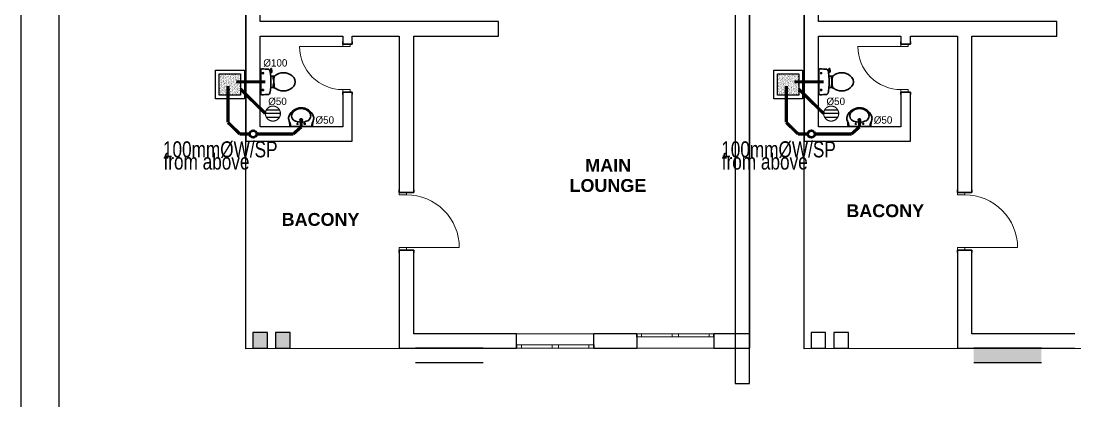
# Model space of a CAD drawing. Header units: inches. Extents: x 23 to 2032867, y 13 to 664695.
# Drawn here: x 192589 to 208988, y 483974 to 489889 of the extents above; entities that cross this region are included whole.
import ezdxf

# ---------------------------------------------------------------- set-up
doc = ezdxf.new("R2010")
doc.units = ezdxf.units.IN
doc.header["$MEASUREMENT"] = 0
doc.linetypes.add('DASHED1', pattern=[1, 0.3, -0.4, 0.3])
doc.linetypes.add('Hidden Line', pattern=[391.222223, 282.222223, -109])
for name, color, linetype, lineweight in [('0Railings', 1, 'Continuous', 18), ('ARCHICAD Doors_Pen_No__27', 7, 'Continuous', 35), ('ARCHICAD Windows_Pen_No__27', 7, 'Continuous', 35), ('Building', 8, 'Continuous', 18), ('Structural - Bearing_Pen_No__27', 7, 'Continuous', 35), ('waste', 3, 'Continuous', 50)]:
    doc.layers.add(name, color=color, linetype=linetype, lineweight=lineweight)
for name, color, linetype in [('ABG-DI', 1, 'Continuous'), ('E-inst.', 3, 'Continuous'), ('GRFLCON', 8, 'Continuous'), ('LIAB', 8, 'Continuous'), ('PLOTLYR', 8, 'Continuous'), ('PLOTYR', 15, 'Continuous')]:
    doc.layers.add(name, color=color, linetype=linetype)
for name, color, linetype, lineweight, true_color in [('Annotation - Text_Pen_No__86', 7, 'Continuous', 20, 0x5555ff), ('ARCHICAD Doors_Pen_No__23', 7, 'Continuous', 20, 0xff6600), ('ARCHICAD Doors_Pen_No__3', 7, 'Continuous', 18, 0xff6600), ('ARCHICAD Windows_Pen_No__23', 7, 'Continuous', 20, 0xff6600), ('ARCHICAD Windows_Pen_No__3', 7, 'Continuous', 18, 0xff6600), ('Structural - Bearing_Pen_No__160', 7, 'Continuous', 20, 0xb4a35c), ('Structural - Bearing_Pen_No__89', 7, 'Continuous', 20, 0x71cebe)]:
    doc.layers.add(name, color=color, linetype=linetype, lineweight=lineweight, true_color=true_color)
doc.styles.add('GENERATED_STYLE_2', font='arialbd.ttf')
doc.styles.add('SPIRITTXTSTYLE1', font='ORIG2')

# ---------------------------------------------------------------- blocks, each defined once
blk = doc.blocks.new('drainage')
at = {"layer": 'ABG-DI', "color": 6, "linetype": 'Continuous'}
for p, q in [((47349, -38849), (47583, -38849)), ((47362, -38794), (47570, -38794)), ((47366, -38910), (47566, -38910))]:
    blk.add_line(p, q, dxfattribs=at)
at = {"layer": 'ABG-DI', "color": 6, "linetype": 'Continuous', "const_width": 17.6}
for points in [[(47583, -38849, 1), (47349, -38849)], [(47583, -38849, -1), (47349, -38849)]]:
    blk.add_lwpolyline(points, format="xyb", dxfattribs=at)
blk = doc.blocks.new('ic')
at = {"layer": 'GRFLCON', "linetype": 'Continuous', "ltscale": 250}
h = blk.add_hatch(dxfattribs=at)
h.set_pattern_fill('AR-SAND', color=6, scale=15, angle=-90, style=0)
h.set_pattern_definition([(52.5, (972807.835, -258750.015), (28.9023565, -0.9449004), [0, -22.8, 0, -25.5, 0, -24.375]), (82.5, (972807.835, -258750.015), (42.332191, 26.54665), [0, -12.3, 0, -20.55, 0, -7.875]), (122.5, (972807.835, -258768.465), (0.084886, 46.712128), [0, -7.5, 0, -27, 0, -35.25]), (132.5, (972807.835, -258768.465), (13.165133, 45.091899), [0, -3.75, 0, -17.7, 0, -20.25])])
h.paths.add_polyline_path([(923721, -158585), (924053, -158585), (924053, -158917), (923721, -158917)])
at = {"layer": 'GRFLCON', "color": 6, "linetype": 'Continuous', "ltscale": 250}
for p, q in [((924053, -158585), (923721, -158585)), ((923721, -158585), (923721, -158917)), ((924053, -158917), (924053, -158585)), ((923721, -158917), (924053, -158917))]:
    blk.add_line(p, q, dxfattribs=at)
at = {"layer": 'PLOTLYR', "color": 6, "lineweight": 25}
for p, q in [((924112, -158526), (923662, -158526)), ((923662, -158526), (923662, -158976)), ((924112, -158976), (924112, -158526)), ((923662, -158976), (924112, -158976))]:
    blk.add_line(p, q, dxfattribs=at)

msp = doc.modelspace()

# ---------------------------------------------------------------- hatches: boundary and pattern name
at = {"layer": 'Structural - Bearing_Pen_No__160', "linetype": 'Continuous', "lineweight": 25}
for points in [[(196196.927, 485038.247), (196196.927, 484795.303), (196421.927, 484795.303), (196421.927, 485038.247)], [(196550.206, 485038.247), (196550.206, 484795.303), (196775.206, 484795.303), (196775.206, 485038.247)], [(207412.753, 484570.303), (208467.063, 484570.303), (208467.063, 484795.303), (207412.753, 484795.303)]]:
    msp.add_hatch(color=8, dxfattribs=at).paths.add_polyline_path(points)

# ---------------------------------------------------------------- linework, layer by layer
at = {"layer": 'ARCHICAD Doors_Pen_No__23', "color": 8, "linetype": 'Continuous'}
for p, q in [((197593.456, 489531.386), (197593.456, 489491.386)), ((197708.456, 489531.386), (197593.456, 489531.386)), ((197708.456, 489491.386), (197708.456, 489531.386)), ((206280.473, 489531.386), (206280.473, 489491.386)), ((206395.473, 489531.386), (206280.473, 489531.386)), ((206395.473, 489491.386), (206395.473, 489531.386)), ((197593.456, 489491.386), (197708.456, 489491.386)), ((206280.473, 489491.386), (206395.473, 489491.386)), ((197708.456, 488821.386), (197593.456, 488821.386)), ((197593.456, 488821.386), (197593.456, 488781.386)), ((197593.456, 488781.386), (197708.456, 488781.386)), ((197708.456, 488781.386), (197708.456, 488821.386)), ((206395.473, 488821.386), (206280.473, 488821.386)), ((206280.473, 488821.386), (206280.473, 488781.386)), ((206280.473, 488781.386), (206395.473, 488781.386)), ((206395.473, 488781.386), (206395.473, 488821.386)), ((198473.813, 487221.691), (198473.813, 487181.691)), ((198588.813, 487221.691), (198473.813, 487221.691)), ((198588.813, 487181.691), (198588.813, 487221.691)), ((207160.831, 487221.691), (207160.831, 487181.691)), ((207275.831, 487221.691), (207160.831, 487221.691)), ((207275.831, 487181.691), (207275.831, 487221.691)), ((198473.813, 487181.691), (198588.813, 487181.691)), ((207160.831, 487181.691), (207275.831, 487181.691)), ((198588.813, 486361.691), (198473.813, 486361.691)), ((198473.813, 486361.691), (198473.813, 486321.691)), ((198473.813, 486321.691), (198588.813, 486321.691)), ((198588.813, 486321.691), (198588.813, 486361.691)), ((207275.831, 486361.691), (207160.831, 486361.691)), ((207160.831, 486361.691), (207160.831, 486321.691)), ((207160.831, 486321.691), (207275.831, 486321.691)), ((207275.831, 486321.691), (207275.831, 486361.691))]:
    msp.add_line(p, q, dxfattribs=at)
at = {"layer": 'ARCHICAD Doors_Pen_No__27', "color": 8, "linetype": 'Continuous'}
for p, q in [((197593.456, 489531.386), (197593.456, 489568.386)), ((197593.456, 489531.386), (197708.456, 489531.386)), ((197708.456, 489531.386), (197743.456, 489531.386)), ((197743.456, 489531.386), (197743.456, 489568.386)), ((206280.473, 489531.386), (206280.473, 489568.386)), ((206280.473, 489531.386), (206395.473, 489531.386)), ((206395.473, 489531.386), (206430.473, 489531.386)), ((206430.473, 489531.386), (206430.473, 489568.386)), ((197593.456, 488781.386), (197708.456, 488781.386)), ((197593.456, 488781.386), (197593.456, 488744.386)), ((197708.456, 488781.386), (197743.456, 488781.386)), ((197743.456, 488781.386), (197743.456, 488744.386)), ((206280.473, 488781.386), (206395.473, 488781.386)), ((206280.473, 488781.386), (206280.473, 488744.386)), ((206395.473, 488781.386), (206430.473, 488781.386)), ((206430.473, 488781.386), (206430.473, 488744.386)), ((198473.813, 487221.691), (198473.813, 487258.691)), ((198473.813, 487221.691), (198588.813, 487221.691)), ((198588.813, 487221.691), (198698.813, 487221.691)), ((198698.813, 487221.691), (198698.813, 487258.691)), ((207160.831, 487221.691), (207160.831, 487258.691)), ((207160.831, 487221.691), (207275.831, 487221.691)), ((207275.831, 487221.691), (207385.831, 487221.691)), ((207385.831, 487221.691), (207385.831, 487258.691)), ((198473.813, 486321.691), (198588.813, 486321.691)), ((198473.813, 486321.691), (198473.813, 486284.691)), ((198588.813, 486321.691), (198698.813, 486321.691)), ((198698.813, 486321.691), (198698.813, 486284.691)), ((207160.831, 486321.691), (207275.831, 486321.691)), ((207160.831, 486321.691), (207160.831, 486284.691)), ((207275.831, 486321.691), (207385.831, 486321.691)), ((207385.831, 486321.691), (207385.831, 486284.691))]:
    msp.add_line(p, q, dxfattribs=at)
at = {"layer": 'ARCHICAD Doors_Pen_No__3', "color": 8, "linetype": 'Continuous'}
for p, q in [((197593.456, 489491.386), (196923.456, 489491.386)), ((206280.473, 489491.386), (205610.473, 489491.386)), ((198588.813, 486361.691), (199408.813, 486361.691)), ((207275.831, 486361.691), (208095.831, 486361.691))]:
    msp.add_line(p, q, dxfattribs=at)
for centre, major_axis, start_param, end_param in [((197593.456, 489491.386), (473.762, 473.762), 2.35619449, 3.926990817), ((206280.473, 489491.386), (473.762, 473.762), 2.35619449, 3.926990817), ((198588.813, 486361.691), (-579.828, 579.828), 3.926990817, 5.497787144), ((207275.831, 486361.691), (-579.828, 579.828), 3.926990817, 5.497787144)]:
    msp.add_ellipse(centre, major_axis=major_axis, ratio=1, start_param=start_param, end_param=end_param, dxfattribs=at)
at = {"layer": 'ARCHICAD Windows_Pen_No__23', "color": 8, "linetype": 'Continuous'}
for p, q in [((202170.776, 485020.303), (202245.776, 485020.303)), ((202245.776, 484970.303), (202170.776, 484970.303)), ((202245.776, 485020.303), (202245.776, 484970.303)), ((202720.776, 484970.303), (202720.776, 485020.303)), ((202720.776, 485020.303), (202770.776, 485020.303)), ((202770.776, 484970.303), (202720.776, 484970.303)), ((202770.776, 485020.303), (202820.776, 485020.303)), ((202820.776, 484970.303), (202770.776, 484970.303)), ((202820.776, 485020.303), (202820.776, 484970.303)), ((203295.776, 484970.303), (203295.776, 485020.303)), ((203295.776, 485020.303), (203370.776, 485020.303)), ((203370.776, 484970.303), (203295.776, 484970.303)), ((200300.804, 484845.303), (200375.804, 484845.303)), ((200375.804, 484795.303), (200300.804, 484795.303)), ((200375.804, 484845.303), (200375.804, 484795.303)), ((200850.804, 484795.303), (200850.804, 484845.303)), ((200850.804, 484845.303), (200900.804, 484845.303)), ((200900.804, 484795.303), (200850.804, 484795.303)), ((200900.804, 484845.303), (200950.804, 484845.303)), ((200950.804, 484795.303), (200900.804, 484795.303)), ((200950.804, 484845.303), (200950.804, 484795.303)), ((201425.804, 484795.303), (201425.804, 484845.303)), ((201425.804, 484845.303), (201500.804, 484845.303)), ((201500.804, 484795.303), (201425.804, 484795.303))]:
    msp.add_line(p, q, dxfattribs=at)
at = {"layer": 'ARCHICAD Windows_Pen_No__27', "color": 8, "linetype": 'Continuous'}
for p, q in [((202170.776, 485020.303), (202170.776, 484970.303)), ((203370.776, 485020.303), (203370.776, 484970.303)), ((200300.804, 484795.303), (200300.804, 484845.303)), ((201500.804, 484795.303), (201500.804, 484845.303))]:
    msp.add_line(p, q, dxfattribs=at)
at = {"layer": 'ARCHICAD Windows_Pen_No__3', "color": 8, "linetype": 'Continuous'}
for p, q in [((201500.804, 485020.303), (200300.804, 485020.303)), ((202170.776, 485020.303), (203370.776, 485020.303)), ((202245.776, 485020.303), (202720.776, 485020.303)), ((202720.776, 484970.303), (202245.776, 484970.303)), ((202820.776, 485020.303), (203295.776, 485020.303)), ((203295.776, 484970.303), (202820.776, 484970.303)), ((201500.804, 484795.303), (200300.804, 484795.303)), ((200375.804, 484845.303), (200850.804, 484845.303)), ((200850.804, 484795.303), (200375.804, 484795.303)), ((200950.804, 484845.303), (201425.804, 484845.303)), ((201425.804, 484795.303), (200950.804, 484795.303)), ((202170.776, 484795.303), (203370.776, 484795.303))]:
    msp.add_line(p, q, dxfattribs=at)
at = {"layer": 'Building', "linetype": 'Continuous', "lineweight": 30, "ltscale": 1000}
for p, q in [((196317.564, 489135.578), (196317.564, 488748.798)), ((196471.036, 489106.39), (196463.072, 489104.713)), ((196466.897, 489081.315), (196478.177, 489084.533)), ((196475.314, 489083.717), (196470.145, 489106.202)), ((196497.088, 489028.591), (196473.304, 489028.591)), ((196477.161, 489114.994), (196473.472, 489144.099)), ((196476.28, 489148.339), (196481.166, 489149.716)), ((196486.076, 489146.54), (196492.098, 489106.138)), ((196512.433, 489020.818), (196512.433, 488986.733)), ((196527.598, 489020.818), (196512.433, 489020.818)), ((205004.582, 489135.578), (205004.582, 488748.798)), ((205158.054, 489106.39), (205150.09, 489104.713)), ((205153.915, 489081.315), (205165.194, 489084.533)), ((205162.332, 489083.717), (205157.163, 489106.202)), ((205184.106, 489028.591), (205160.322, 489028.591)), ((205164.179, 489114.994), (205160.49, 489144.099)), ((205163.298, 489148.339), (205168.184, 489149.716)), ((205173.094, 489146.54), (205179.116, 489106.138)), ((205199.451, 489020.818), (205199.451, 488986.733)), ((205214.615, 489020.818), (205199.451, 489020.818)), ((196473.304, 488855.784), (196497.088, 488855.784)), ((196512.433, 488994.525), (196525.456, 488994.525)), ((196512.433, 488986.733), (196525.007, 488986.733)), ((196512.433, 488863.558), (196512.433, 488897.642)), ((196512.433, 488897.642), (196525.863, 488897.642)), ((196512.433, 488889.85), (196526.463, 488889.85)), ((196529.116, 488863.558), (196512.433, 488863.558)), ((196516.561, 488986.733), (196516.561, 488969.731)), ((196516.561, 488969.731), (196520.301, 488969.731)), ((196516.561, 488897.642), (196516.561, 488914.644)), ((196516.561, 488914.644), (196520.301, 488914.644)), ((196520.301, 488914.644), (196520.301, 488969.731)), ((205160.322, 488855.784), (205184.106, 488855.784)), ((205199.451, 488994.525), (205212.474, 488994.525)), ((205199.451, 488986.733), (205212.025, 488986.733)), ((205199.451, 488863.558), (205199.451, 488897.642)), ((205199.451, 488897.642), (205212.881, 488897.642)), ((205199.451, 488889.85), (205213.481, 488889.85)), ((205216.134, 488863.558), (205199.451, 488863.558)), ((205203.579, 488986.733), (205203.579, 488969.731)), ((205203.579, 488969.731), (205207.318, 488969.731)), ((205203.579, 488897.642), (205203.579, 488914.644)), ((205203.579, 488914.644), (205207.318, 488914.644)), ((205207.318, 488914.644), (205207.318, 488969.731)), ((196771.896, 488246.702), (197123.669, 488246.702)), ((196771.896, 488246.702, -1683.122), (197123.669, 488246.702, -1683.122)), ((196782.01, 488246.702), (196780.135, 488269.05)), ((196782.01, 488246.702, -1683.122), (196780.135, 488269.05, -1683.122)), ((197113.555, 488246.702), (197115.431, 488269.05)), ((197113.555, 488246.702, -1683.122), (197115.431, 488269.05, -1683.122)), ((205458.914, 488246.702), (205810.687, 488246.702)), ((205458.914, 488246.702, -1683.122), (205810.687, 488246.702, -1683.122)), ((205469.028, 488246.702), (205467.153, 488269.05)), ((205469.028, 488246.702, -1683.122), (205467.153, 488269.05, -1683.122)), ((205800.573, 488246.702), (205802.448, 488269.05)), ((205800.573, 488246.702, -1683.122), (205802.448, 488269.05, -1683.122))]:
    msp.add_line(p, q, dxfattribs=at)
at = {"layer": 'Building', "linetype": 'Continuous', "lineweight": 30, "ltscale": 50}
for p, q in [((196368.501, 489076.993), (196336.758, 489076.993)), ((196352.629, 489092.865), (196352.629, 489061.122)), ((205055.519, 489076.993), (205023.775, 489076.993)), ((205039.647, 489092.865), (205039.647, 489061.122)), ((196368.638, 488815.174), (196336.62, 488815.174)), ((196352.629, 488831.183), (196352.629, 488799.165)), ((205055.656, 488815.174), (205023.638, 488815.174)), ((205039.647, 488831.183), (205039.647, 488799.165)), ((196947.783, 488320.32), (196947.783, 488374.52)), ((196947.783, 488320.32, -1683.122), (196947.783, 488374.52, -1683.122)), ((205634.801, 488320.32), (205634.801, 488374.52)), ((205634.801, 488320.32, -1683.122), (205634.801, 488374.52, -1683.122)), ((196974.131, 488347.584), (196921.434, 488347.584)), ((196974.131, 488347.584, -1683.122), (196921.434, 488347.584, -1683.122)), ((205661.149, 488347.584), (205608.452, 488347.584)), ((205661.149, 488347.584, -1683.122), (205608.452, 488347.584, -1683.122))]:
    msp.add_line(p, q, dxfattribs=at)
at = {"layer": 'Building', "linetype": 'Continuous', "ltscale": 200}
for p, q in [((196311.231, 488935.854), (196323.898, 488948.521)), ((196323.898, 488948.521), (196311.231, 488948.521)), ((196311.231, 488948.521), (196323.898, 488935.854)), ((196323.898, 488935.854), (196311.231, 488935.854)), ((204998.249, 488935.854), (205010.916, 488948.521)), ((205010.916, 488948.521), (204998.249, 488948.521)), ((204998.249, 488948.521), (205010.916, 488935.854)), ((205010.916, 488935.854), (204998.249, 488935.854))]:
    msp.add_line(p, q, dxfattribs=at)
at = {"layer": 'Building', "linetype": 'DASHED1', "lineweight": 30, "ltscale": 50}
for p, q in [((196873.988, 488290.387), (196909.369, 488290.387)), ((196873.988, 488290.387, -1683.122), (196909.369, 488290.387, -1683.122)), ((196891.679, 488273.345), (196891.679, 488308.269)), ((196891.679, 488273.345, -1683.122), (196891.679, 488308.269, -1683.122)), ((196930.093, 488285.975), (196965.473, 488285.975)), ((196930.093, 488285.975, -1683.122), (196965.473, 488285.975, -1683.122)), ((196947.783, 488268.933), (196947.783, 488303.857)), ((196947.783, 488268.933, -1683.122), (196947.783, 488303.857, -1683.122)), ((197021.577, 488290.387), (196986.197, 488290.387)), ((197021.577, 488290.387, -1683.122), (196986.197, 488290.387, -1683.122)), ((197003.887, 488273.345), (197003.887, 488308.269)), ((197003.887, 488273.345, -1683.122), (197003.887, 488308.269, -1683.122)), ((205561.006, 488290.387), (205596.387, 488290.387)), ((205561.006, 488290.387, -1683.122), (205596.387, 488290.387, -1683.122)), ((205578.697, 488273.345), (205578.697, 488308.269)), ((205578.697, 488273.345, -1683.122), (205578.697, 488308.269, -1683.122)), ((205617.11, 488285.975), (205652.491, 488285.975)), ((205617.11, 488285.975, -1683.122), (205652.491, 488285.975, -1683.122)), ((205634.801, 488268.933), (205634.801, 488303.857)), ((205634.801, 488268.933, -1683.122), (205634.801, 488303.857, -1683.122)), ((205708.595, 488290.387), (205673.214, 488290.387)), ((205708.595, 488290.387, -1683.122), (205673.214, 488290.387, -1683.122)), ((205690.905, 488273.345), (205690.905, 488308.269)), ((205690.905, 488273.345, -1683.122), (205690.905, 488308.269, -1683.122))]:
    msp.add_line(p, q, dxfattribs=at)
at = {"layer": 'Building', "linetype": 'Continuous', "lineweight": 30, "ltscale": 200}
for p, q in [((196952.343, 488242.142), (196943.223, 488251.263)), ((196943.223, 488251.263), (196943.223, 488242.142)), ((196943.223, 488242.142), (196952.343, 488251.263)), ((196952.343, 488242.142, -1683.122), (196943.223, 488251.263, -1683.122)), ((196943.223, 488251.263, -1683.122), (196943.223, 488242.142, -1683.122)), ((196943.223, 488242.142, -1683.122), (196952.343, 488251.263, -1683.122)), ((196952.343, 488251.263), (196952.343, 488242.142)), ((196952.343, 488251.263, -1683.122), (196952.343, 488242.142, -1683.122)), ((205639.361, 488242.142), (205630.241, 488251.263)), ((205630.241, 488251.263), (205630.241, 488242.142)), ((205630.241, 488242.142), (205639.361, 488251.263)), ((205639.361, 488242.142, -1683.122), (205630.241, 488251.263, -1683.122)), ((205630.241, 488251.263, -1683.122), (205630.241, 488242.142, -1683.122)), ((205630.241, 488242.142, -1683.122), (205639.361, 488251.263, -1683.122)), ((205639.361, 488251.263), (205639.361, 488242.142)), ((205639.361, 488251.263, -1683.122), (205639.361, 488242.142, -1683.122))]:
    msp.add_line(p, q, dxfattribs=at)
at = {"layer": 'Building', "linetype": 'Continuous', "lineweight": 30, "ltscale": 50}
for centre in [(196352.629, 489076.993), (205039.647, 489076.993), (196352.629, 488815.174), (205039.647, 488815.174)]:
    msp.add_circle(centre, 9.351, dxfattribs=at)
at = {"layer": 'Building', "linetype": 'Continuous', "lineweight": 30, "ltscale": 1000}
for centre, radius in [((196947.783, 488347.584), 18.608), ((196947.783, 488347.584, -1683.122), 18.608), ((196947.783, 488347.584), 10.99), ((196947.783, 488347.584, -1683.122), 10.99), ((205634.801, 488347.584), 18.608), ((205634.801, 488347.584, -1683.122), 18.608), ((205634.801, 488347.584), 10.99), ((205634.801, 488347.584, -1683.122), 10.99)]:
    msp.add_circle(centre, radius, dxfattribs=at)
at = {"layer": 'Building', "linetype": 'DASHED1', "lineweight": 30, "ltscale": 50}
for centre in [(196891.679, 488290.387), (196891.679, 488290.387, -1683.122), (196947.783, 488285.975), (196947.783, 488285.975, -1683.122), (197003.887, 488290.387), (197003.887, 488290.387, -1683.122), (205578.697, 488290.387), (205578.697, 488290.387, -1683.122), (205634.801, 488285.975), (205634.801, 488285.975, -1683.122), (205690.905, 488290.387), (205690.905, 488290.387, -1683.122)]:
    msp.add_circle(centre, 9.504, dxfattribs=at)
at = {"layer": 'Building', "linetype": 'Continuous', "lineweight": 30, "ltscale": 1000}
for centre, radius, start, end in [((196338.492, 489109.012), 33.819, 88.9808265, 128.2302081), ((196339.093, 488246.719), 896.106, 83.6508475, 90), ((196435.303, 489111.371), 26.118, 10.7270761, 83.6508475), ((195542.237, 488942.188), 935.068, 5.3019114, 10.7270761), ((196469.431, 489114.015), 7.792, 281.8886154, 7.22379), ((195544.177, 488942.368), 933.119, 354.6980974, 5.3019114), ((196477.337, 489144.589), 3.896, 105.7397884, 187.2238087), ((196472.831, 489103.266), 19.481, 285.9271971, 8.4778948), ((196482.223, 489145.966), 3.896, 8.4778948, 105.7397884), ((196497.088, 489129.157), 100.566, 270.0000019, 303.8429404), ((197245.472, 488949.111), 721.447, 174.3005444, 186.9358206), ((196543.099, 489019.211), 15.584, 127.7817379, 174.3005444), ((196748.379, 488754.392), 350.65, 121.0923054, 123.8429316), ((196672.939, 488879.488), 204.567, 39.1208282, 121.0923054), ((196750.033, 488942.188), 105.195, 320.8791806, 39.1208282), ((205025.51, 489109.012), 33.819, 88.9808265, 128.2302081), ((205026.111, 488246.719), 896.106, 83.6508475, 90), ((205122.321, 489111.371), 26.118, 10.7270761, 83.6508475), ((204229.255, 488942.188), 935.068, 5.3019114, 10.7270761), ((205156.449, 489114.015), 7.792, 281.8886154, 7.22379), ((204231.195, 488942.368), 933.119, 354.6980974, 5.3019114), ((205164.355, 489144.589), 3.896, 105.7397884, 187.2238087), ((205159.849, 489103.266), 19.481, 285.9271971, 8.4778948), ((205169.24, 489145.966), 3.896, 8.4778948, 105.7397884), ((205184.106, 489129.157), 100.566, 270.0000019, 303.8429404), ((205932.49, 488949.111), 721.447, 174.3005444, 186.9358206), ((205230.117, 489019.211), 15.584, 127.7817379, 174.3005444), ((205435.397, 488754.392), 350.65, 121.0923054, 123.8429316), ((205359.956, 488879.488), 204.567, 39.1208282, 121.0923054), ((205437.051, 488942.188), 105.195, 320.8791806, 39.1208282), ((195542.237, 488942.188), 935.068, 349.2903908, 354.6980974), ((196497.088, 488755.218), 100.566, 56.1570684, 90), ((196544.775, 488863.873), 15.584, 186.9358105, 232.5800181), ((196672.939, 489004.887), 204.567, 238.9077103, 320.8791806), ((204229.255, 488942.188), 935.068, 349.2903908, 354.6980974), ((205184.106, 488755.218), 100.566, 56.1570684, 90), ((205231.793, 488863.873), 15.584, 186.9358105, 232.5800181), ((205359.956, 489004.887), 204.567, 238.9077103, 320.8791806), ((196338.492, 488775.363), 33.819, 231.7697938, 271.0191617), ((196339.094, 489637.656), 896.106, 270.0000019, 276.330877), ((196434.986, 488773.347), 26.494, 276.330877, 349.2903908), ((196748.379, 489129.983), 350.65, 236.1570702, 238.9077103), ((205025.51, 488775.363), 33.819, 231.7697938, 271.0191617), ((205026.111, 489637.656), 896.106, 270.0000019, 276.330877), ((205122.003, 488773.347), 26.494, 276.330877, 349.2903908), ((205435.397, 489129.983), 350.65, 236.1570702, 238.9077103), ((196947.788, 488335.456), 203.147, 22.4424723, 158.1531127), ((196947.788, 488335.456, -1683.122), 203.147, 22.4424723, 158.1531127), ((196947.783, 488358.574), 168.347, 38.53754, 141.4625075), ((196947.783, 488358.574, -1683.122), 168.347, 38.53754, 141.4625075), ((205634.805, 488335.456), 203.147, 22.4424723, 158.1531127), ((205634.805, 488335.456, -1683.122), 203.147, 22.4424723, 158.1531127), ((205634.801, 488358.574), 168.347, 38.53754, 141.4625075), ((205634.801, 488358.574, -1683.122), 168.347, 38.53754, 141.4625075), ((196856.016, 488373.263), 103.901, 157.5093438, 189.5474663), ((196856.016, 488373.263, -1683.122), 103.901, 157.5093438, 189.5474663), ((196189.646, 488205.215), 583.726, 4.075602, 14.9730049), ((196189.646, 488205.215, -1683.122), 583.726, 4.075602, 14.9730049), ((196873.521, 488362.694), 124.156, 155.8931025, 156.0931451), ((196873.521, 488362.694, -1683.122), 124.156, 155.8931025, 156.0931451), ((196881.714, 488411.607), 83.628, 141.6817737, 253.2461383), ((196881.714, 488411.607, -1683.122), 83.628, 141.6817737, 253.2461383), ((197014.807, 488411.959), 82.661, 295.2174734, 38.537704), ((197014.807, 488411.959, -1683.122), 82.661, 295.2174734, 38.537704), ((197705.919, 488205.216), 583.726, 165.0270052, 175.9244355), ((197705.919, 488205.216, -1683.122), 583.726, 165.0270052, 175.9244355), ((197039.55, 488373.263), 103.901, 350.4525984, 22.4906661), ((197039.55, 488373.263, -1683.122), 103.901, 350.4525984, 22.4906661), ((205543.033, 488373.263), 103.901, 157.5093438, 189.5474663), ((205543.033, 488373.263, -1683.122), 103.901, 157.5093438, 189.5474663), ((204876.664, 488205.215), 583.726, 4.075602, 14.9730049), ((204876.664, 488205.215, -1683.122), 583.726, 4.075602, 14.9730049), ((205560.539, 488362.694), 124.156, 155.8931025, 156.0931451), ((205560.539, 488362.694, -1683.122), 124.156, 155.8931025, 156.0931451), ((205568.732, 488411.607), 83.628, 141.6817737, 253.2461383), ((205568.732, 488411.607, -1683.122), 83.628, 141.6817737, 253.2461383), ((205701.825, 488411.959), 82.661, 295.2174734, 38.537704), ((205701.825, 488411.959, -1683.122), 82.661, 295.2174734, 38.537704), ((206392.937, 488205.216), 583.726, 165.0270052, 175.9244355), ((206392.937, 488205.216, -1683.122), 583.726, 165.0270052, 175.9244355), ((205726.567, 488373.263), 103.901, 350.4525984, 22.4906661), ((205726.567, 488373.263, -1683.122), 103.901, 350.4525984, 22.4906661), ((196676.234, 488269.05), 103.901, 0.0000006, 30.0992783), ((196676.234, 488269.05, -1683.122), 103.901, 0.0000006, 30.0992783), ((196947.43, 488551.935), 238.006, 247.8276538, 295.5349405), ((196947.43, 488551.935, -1683.122), 238.006, 247.8276538, 295.5349405), ((197219.332, 488269.05), 103.901, 149.9007316, 180.0000094), ((197219.332, 488269.05, -1683.122), 103.901, 149.9007316, 180.0000094), ((205363.252, 488269.05), 103.901, 0.0000006, 30.0992783), ((205363.252, 488269.05, -1683.122), 103.901, 0.0000006, 30.0992783), ((205634.447, 488551.935), 238.006, 247.8276538, 295.5349405), ((205634.447, 488551.935, -1683.122), 238.006, 247.8276538, 295.5349405), ((205906.35, 488269.05), 103.901, 149.9007316, 180.0000094), ((205906.35, 488269.05, -1683.122), 103.901, 149.9007316, 180.0000094)]:
    msp.add_arc(centre, radius, start, end, dxfattribs=at)
at = {"layer": 'LIAB', "color": 7, "linetype": 'Continuous', "ltscale": 256.031999}
msp.add_line((193182.322, 474899.062), (193182.322, 500905.017), dxfattribs=at)
at = {"layer": 'PLOTYR', "color": 1, "linetype": 'Continuous', "ltscale": 250}
msp.add_line((192589.289, 474429.64), (192589.289, 501374.439), dxfattribs=at)
at = {"layer": 'Structural - Bearing_Pen_No__27', "color": 8, "linetype": 'Continuous', "lineweight": 25}
for p, q in [((204773.249, 490945.111), (204773.249, 488017.142)), ((204998.249, 489879.9), (204998.249, 490945.111)), ((196086.231, 490716.68), (196086.231, 489543.562)), ((196311.231, 489879.9), (196311.231, 490716.68)), ((203699.933, 490375.835), (203698.981, 484243.708)), ((203923.981, 484243.674), (203924.933, 490375.8)), ((200016.976, 489879.9), (196311.231, 489879.9)), ((200016.976, 489654.9), (200016.976, 489879.9)), ((208703.994, 489879.9), (204998.249, 489879.9)), ((208703.994, 489654.9), (208703.994, 489879.9)), ((196086.231, 489654.9), (196086.231, 488017.142)), ((196311.231, 489654.9), (197593.456, 489654.9)), ((196311.231, 488242.142), (196311.231, 489654.9)), ((196311.231, 489543.562), (196311.231, 489654.9)), ((197593.456, 489654.9), (197593.456, 489531.386)), ((197593.456, 489531.386), (197593.456, 489568.386)), ((197593.456, 489531.386), (197708.456, 489531.386)), ((197708.456, 489531.386), (197743.456, 489531.386)), ((197743.456, 489654.9), (198473.813, 489654.9)), ((197743.456, 489531.386), (197743.456, 489654.9)), ((197743.456, 489531.386), (197743.456, 489568.386)), ((198473.813, 489654.9), (198473.813, 487221.691)), ((198698.813, 487221.691), (198698.813, 489654.9)), ((198698.813, 489654.9), (200016.976, 489654.9)), ((204998.249, 489654.9), (206280.473, 489654.9)), ((204998.249, 488242.142), (204998.249, 489654.9)), ((206280.473, 489654.9), (206280.473, 489531.386)), ((206280.473, 489531.386), (206280.473, 489568.386)), ((206280.473, 489531.386), (206395.473, 489531.386)), ((206395.473, 489531.386), (206430.473, 489531.386)), ((206430.473, 489654.9), (207160.831, 489654.9)), ((206430.473, 489531.386), (206430.473, 489654.9)), ((206430.473, 489531.386), (206430.473, 489568.386)), ((207160.831, 489654.9), (207160.831, 487221.691)), ((207385.831, 487221.691), (207385.831, 489654.9)), ((207385.831, 489654.9), (208703.994, 489654.9)), ((197593.456, 488781.386), (197593.456, 488744.386)), ((197593.456, 488781.386), (197708.456, 488781.386)), ((197593.456, 488781.386), (197593.456, 488242.142)), ((197708.456, 488781.386), (197743.456, 488781.386)), ((197743.456, 488781.386), (197743.456, 488744.386)), ((197743.456, 488017.142), (197743.456, 488781.386)), ((206280.473, 488781.386), (206280.473, 488744.386)), ((206280.473, 488781.386), (206395.473, 488781.386)), ((206280.473, 488781.386), (206280.473, 488242.142)), ((206395.473, 488781.386), (206430.473, 488781.386)), ((206430.473, 488781.386), (206430.473, 488744.386)), ((206430.473, 488017.142), (206430.473, 488781.386)), ((197593.456, 488242.142), (196311.231, 488242.142)), ((206280.473, 488242.142), (204998.249, 488242.142)), ((196086.231, 488017.142), (197743.456, 488017.142)), ((204773.249, 488017.142), (206430.473, 488017.142)), ((198473.813, 487221.691), (198473.813, 487258.691)), ((198473.813, 487221.691), (198588.813, 487221.691)), ((198588.813, 487221.691), (198698.813, 487221.691)), ((198698.813, 487221.691), (198698.813, 487258.691)), ((207160.831, 487221.691), (207160.831, 487258.691)), ((207160.831, 487221.691), (207275.831, 487221.691)), ((207275.831, 487221.691), (207385.831, 487221.691)), ((207385.831, 487221.691), (207385.831, 487258.691)), ((198473.813, 486321.691), (198473.813, 486284.691)), ((198473.813, 486321.691), (198588.813, 486321.691)), ((198473.813, 486321.691), (198473.813, 484795.303)), ((198588.813, 486321.691), (198698.813, 486321.691)), ((198698.813, 486321.691), (198698.813, 486284.691)), ((198698.813, 485020.303), (198698.813, 486321.691)), ((207160.831, 486321.691), (207160.831, 486284.691)), ((207160.831, 486321.691), (207275.831, 486321.691)), ((207160.831, 486321.691), (207160.831, 484795.303)), ((207275.831, 486321.691), (207385.831, 486321.691)), ((207385.831, 486321.691), (207385.831, 486284.691)), ((207385.831, 485020.303), (207385.831, 486321.691)), ((196421.927, 485038.247), (196196.927, 485038.247)), ((196196.927, 485038.247), (196196.927, 484795.303)), ((196421.927, 484795.303), (196421.927, 485038.247)), ((196775.206, 485038.247), (196550.206, 485038.247)), ((196550.206, 485038.247), (196550.206, 484795.303)), ((196775.206, 484795.303), (196775.206, 485038.247)), ((200300.804, 485020.303), (198698.813, 485020.303)), ((200300.804, 484845.303), (200300.804, 485020.303)), ((201500.804, 484845.303), (201500.804, 485020.303)), ((202170.777, 485020.303), (201500.804, 485020.303)), ((202170.776, 485020.303), (202170.776, 484970.303)), ((202170.776, 484970.303), (202170.776, 484795.303)), ((203370.776, 485020.303), (203370.776, 484970.303)), ((203370.776, 484970.303), (203370.776, 484795.303)), ((203923.981, 485020.303), (203370.777, 485020.303)), ((203923.981, 484795.303), (203923.981, 485020.303)), ((205108.944, 485038.247), (204883.944, 485038.247)), ((204883.944, 485038.247), (204883.944, 484795.303)), ((205108.944, 484795.303), (205108.944, 485038.247)), ((205462.224, 485038.247), (205237.224, 485038.247)), ((205237.224, 485038.247), (205237.224, 484795.303)), ((205462.224, 484795.303), (205462.224, 485038.247)), ((208987.822, 485020.303), (207385.831, 485020.303)), ((196196.927, 484795.303), (196421.927, 484795.303)), ((196550.206, 484795.303), (196775.206, 484795.303)), ((198473.813, 484795.303), (200300.804, 484795.303)), ((199780.045, 484795.303), (198725.736, 484795.303)), ((200300.804, 484795.303), (200300.804, 484845.303)), ((201500.804, 484795.303), (201500.804, 484845.303)), ((201500.804, 484795.303), (202170.777, 484795.303)), ((203370.776, 484795.303), (203923.981, 484795.303)), ((204883.944, 484795.303), (205108.944, 484795.303)), ((205237.224, 484795.303), (205462.224, 484795.303)), ((207160.831, 484795.303), (208987.822, 484795.303)), ((208467.063, 484795.303), (207412.753, 484795.303)), ((198725.736, 484570.303), (199780.045, 484570.303)), ((207412.753, 484570.303), (208467.063, 484570.303)), ((203698.981, 484243.708), (203923.981, 484243.674))]:
    msp.add_line(p, q, dxfattribs=at)
at = {"layer": 'Structural - Bearing_Pen_No__89', "color": 8, "linetype": 'Continuous', "lineweight": 25}
for p, q in [((203925.999, 497245.303), (203923.981, 484795.303)), ((196086.231, 484787.917), (196086.231, 492279.544)), ((204773.249, 484787.917), (204773.249, 492279.544)), ((203923.981, 484795.303), (196086.231, 484787.917)), ((212610.999, 484795.303), (204773.249, 484787.917))]:
    msp.add_line(p, q, dxfattribs=at)
at = {"layer": 'waste', "color": 3, "linetype": 'Continuous', "lineweight": 5, "const_width": 50}
for points in [[(195809.67, 488309.917), (195809.67, 488876.345)], [(196391.711, 488942.498), (195936.74, 488942.498)], [(196390.95, 488448.487), (196004.364, 488828.873)], [(204496.688, 488309.917), (204496.688, 488876.345)], [(205078.729, 488942.498), (204623.758, 488942.498)], [(205077.968, 488448.487), (204691.381, 488828.873)], [(196947.783, 488347.42), (196947.783, 488239.045)], [(205634.801, 488347.42), (205634.801, 488239.045)], [(195992.699, 488130.669), (195809.67, 488309.917)], [(196947.783, 488239.045), (196824.557, 488130.669)], [(204679.716, 488130.669), (204496.688, 488309.917)], [(205634.801, 488239.045), (205511.574, 488130.669)], [(196146.991, 488130.669), (195992.699, 488130.669)], [(196824.557, 488130.669), (196254.81, 488130.669)], [(204834.009, 488130.669), (204679.716, 488130.669)], [(205511.574, 488130.669), (204941.827, 488130.669)]]:
    msp.add_lwpolyline(points, dxfattribs=at)
at = {"layer": 'waste', "color": 3}
for centre in [(196200.9, 488129.981), (204887.918, 488129.981)]:
    msp.add_circle(centre, 53.914, dxfattribs=at)

# ---------------------------------------------------------------- block references
at = {"layer": '0Railings', "color": 7, "linetype": 'Continuous', "lineweight": 5, "xscale": -1}
for p in [(1119725.814, 647651.407), (1128412.832, 647651.407)]:
    msp.add_blockref('ic', p, dxfattribs=at)
at = {"layer": 'E-inst.', "color": 6, "linetype": 'Continuous', "lineweight": 35, "xscale": -1}
for p in [(243973.905, 527297.002), (252660.922, 527297.002)]:
    msp.add_blockref('drainage', p, dxfattribs=at)

# ---------------------------------------------------------------- texts
at = {"color": 0, "lineweight": 20, "ltscale": 0.45, "style": 'SPIRITTXTSTYLE1', "width": 0.8}
for s, p in [('100mm%%CW/SP ', (194796.653, 487766.134, 2229.12)), ('100mm%%CW/SP ', (203483.67, 487766.134, 2229.12)), ('from above', (194805.397, 487576.382, 2229.12)), ('from above', (203492.415, 487576.382, 2229.12))]:
    msp.add_text(s, height=250, dxfattribs=at).set_placement(p)
at = {"color": 0, "lineweight": 20, "ltscale": 0.45, "char_height": 114.3072, "width": 317.79282, "attachment_point": 3, "style": 'SPIRITTXTSTYLE1'}
for s, insert in [('{\\C256;Ø}100', (196732.743, 489294.438, -777.6)), ('{\\C256;Ø}50', (196723.768, 488695.572, -777.6)), ('{\\C256;Ø}50', (205410.785, 488695.572, -777.6)), ('{\\C256;Ø}50', (197459.531, 488406.027, -777.6)), ('{\\C256;Ø}50', (206146.549, 488406.027, -777.6))]:
    msp.add_mtext(s, dxfattribs=dict(at, insert=insert))
at = {"layer": 'Annotation - Text_Pen_No__86', "color": 8, "linetype": 'Hidden Line', "lineweight": 25, "style": 'GENERATED_STYLE_2'}
for s, p in [('MAIN', (201368.56, 487542.076)), ('LOUNGE', (201122.857, 487229.173)), ('BACONY', (205430.679, 486835.506)), ('BACONY', (196644.246, 486700.423))]:
    msp.add_text(s, height=200, dxfattribs=at).set_placement(p)

doc.saveas('drawing.dxf')
